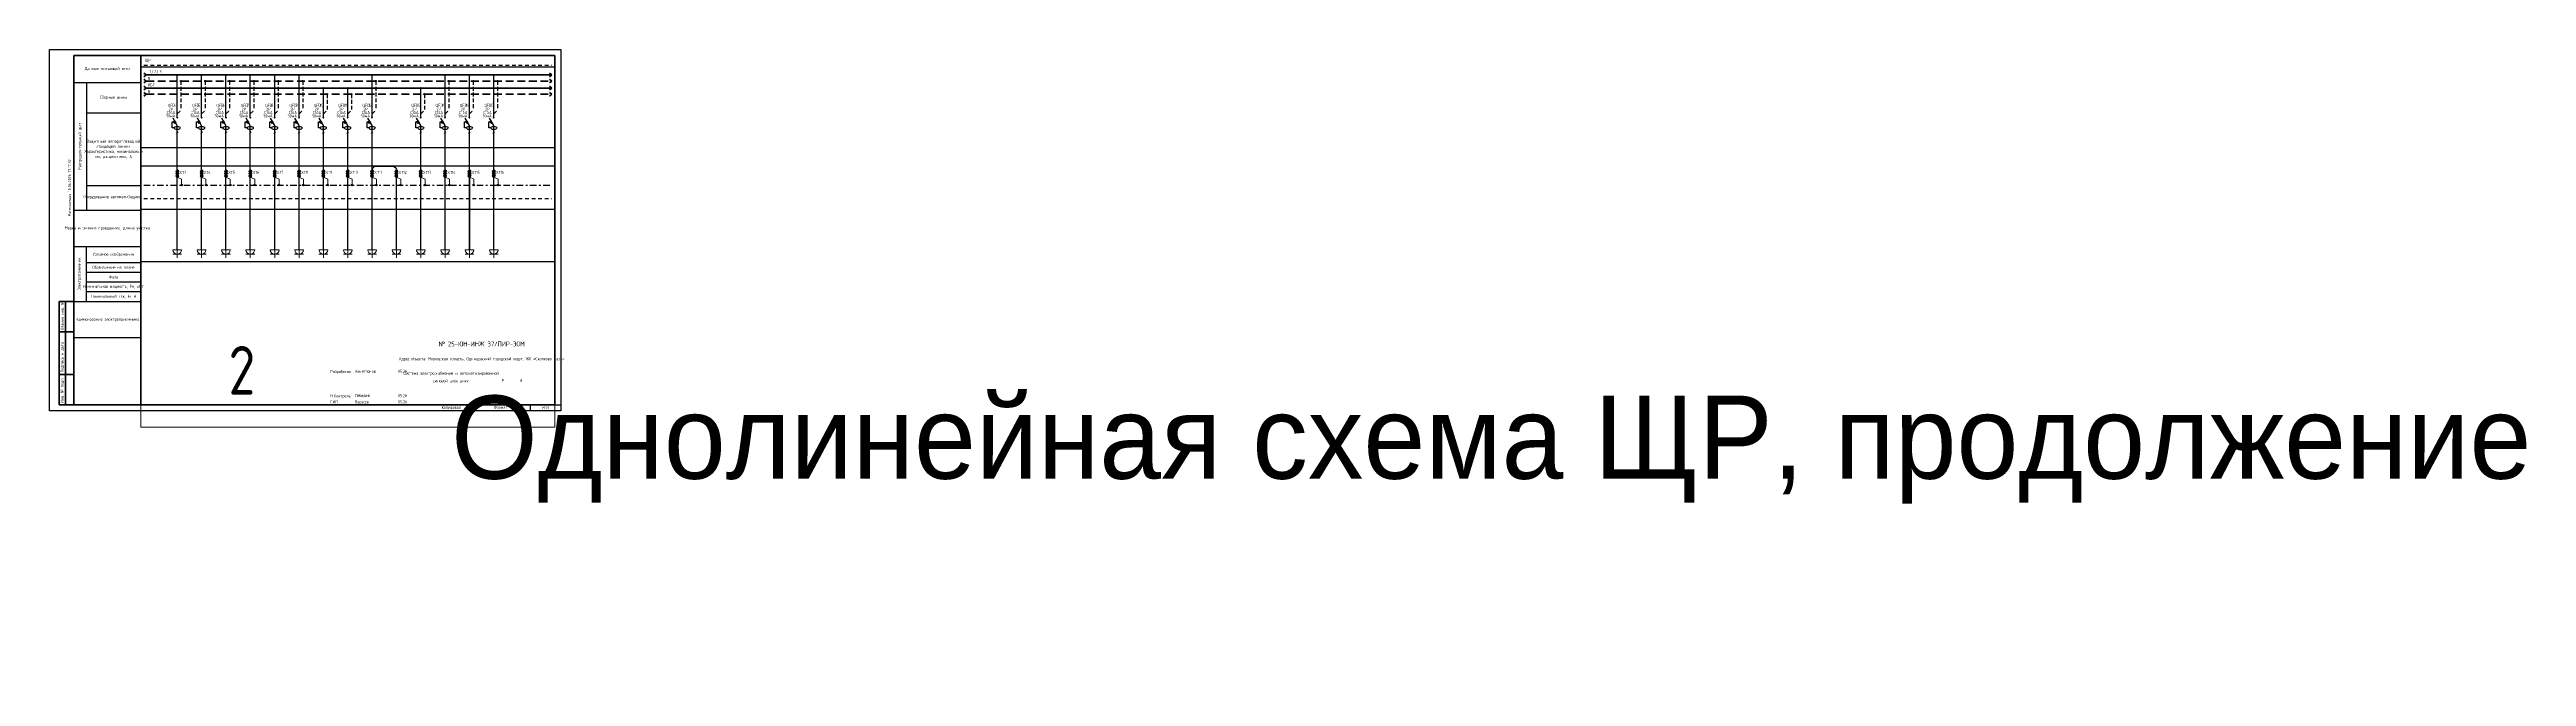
# Paper-space layout 'ЩР-1 (2)' of a CAD drawing. Header units: millimetres. Extents: x 0 to 2035, y -218 to 297.
# The model-space entities are those that its viewports show. They can reach past a viewport. Long polylines and large blocks are cut down to what shows.
import ezdxf
from ezdxf.enums import TextEntityAlignment as Align

# ---------------------------------------------------------------- set-up
doc = ezdxf.new("R2018")
doc.units = ezdxf.units.MM
for name, pattern in [('HIDDEN2', [4.7625, 3.175, -1.5875]), ('JIS_02_0.7', [1.35, 0.75, -0.6]), ('Штрихштриховая', [10.936111, 5.291667, -2.116667, 1.411111, -2.116667])]:
    doc.linetypes.add(name, pattern=pattern)
doc.layers.add('0-Область подсчета', color=152, linetype='Continuous', plot=False, transparency=0.5)
doc.layers.add('0_UNC Defpoints ЭОМ', color=6, linetype='Continuous', plot=False)
for name, color, linetype in [('0_Рамка', 7, 'Continuous'), ('0_ХТ', 7, 'Continuous'), ('Нумерация QF', 7, 'Continuous')]:
    doc.layers.add(name, color=color, linetype=linetype)
doc.layers.add('_0_ PE_проводник', color=3, linetype='Штрихштриховая', lineweight=20)
doc.layers.add('Таблицы', color=7, linetype='Continuous', lineweight=13)
doc.styles.get("Standard").update_dxf_attribs({"font": 'arial.ttf'})
doc.styles.add('UNC_A', font='GOST2304A.ttf')
doc.styles.add('Unecom', font='GOST2304A.ttf', dxfattribs={"height": 2.5})
doc.styles.add('СПДС', font='isocpeur.ttf', dxfattribs={"width": 0.8, "height": 2.5})

# ---------------------------------------------------------------- blocks, each defined once
blk = doc.blocks.new('*U51')
at = {"lineweight": 60, "ltscale": 10}
for p, q in [((20, 292), (415, 292)), ((20, 5), (20, 292)), ((415, 292), (415, 5)), ((8, 90), (20, 90)), ((8, 5), (8, 90)), ((13, 90), (13, 5)), ((20, 90), (20, 5)), ((20, 90), (20, 5)), ((8, 65), (20, 65)), ((8, 30), (20, 30)), ((20, 5), (8, 5)), ((415, 5), (20, 5))]:
    blk.add_line(p, q, dxfattribs=at)
at = {"layer": '0_UNC Defpoints ЭОМ', "ltscale": 10}
blk.add_lwpolyline([(420, 0), (0, 0), (0, 297), (420, 297)], close=True, dxfattribs=at)
at = {"layer": '0_UNC Defpoints ЭОМ', "lineweight": 30}
blk.add_lwpolyline([(395, 5), (420, 5), (420, 0), (395, 0)], close=True, dxfattribs=at)
at = {"char_height": 2.5, "attachment_point": 4, "rotation": 90, "style": 'Unecom'}
for s, insert, width in [('{\\fGOST type A|b0|i1|c204|p34; }Взамен инв. №', (10.5, 65), 25), (' Подпись и дата', (10.5, 30), 35), (' Инв. № подл.', (10.5, 5), 24.419)]:
    blk.add_mtext(s, dxfattribs=dict(at, insert=insert, width=width))
at = {"style": 'Unecom'}
for s, insert, char_height, width, attachment_point, line_spacing_factor in [('Адрес объекта: Московская область, Одинцовский городской округ, ЖК «Сколково Парк»', (355, 42.5), 2.5, 115, 5, 1.5), ('№ 25-ЮН-ИНЖ 37/ПИР-ЭОМ', (355, 55), 4, 120, 5, 2), ('Разработал', (230.7, 32), 2.5, 20, 4, 2), ('Ахметзянов', (250.8, 32.5), 2.5, 19.921, 4, 2), ('05.26', (290, 32.5), 2.5, 10, 5, 2), ('Система электроснабжения и автоматизированной силовой электрики', (330, 27.5), 2.5, 70, 5, 1.5), ('Р', (372.5, 25), 2.5, 15, 5, 2), ('Н.Контроль', (230.7, 12), 2.5, 20, 4, 2), ('ГИП', (230.7, 7.3), 2.5, 20, 4, 2), ('Лебедев', (250.8, 12.5), 2.5, 19.921, 4, 2), ('Вересов', (250.8, 7), 2.5, 19.921, 4, 2), ('05.26', (290, 12.5), 2.5, 10, 5, 2), ('05.26', (290, 7.5), 2.5, 10, 5, 2)]:
    blk.add_mtext(s, dxfattribs=dict(at, insert=insert, char_height=char_height, width=width, attachment_point=attachment_point, line_spacing_factor=line_spacing_factor))
at = {"char_height": 2.5, "attachment_point": 4, "style": 'Unecom'}
for s, insert, width in [('Формат  ', (364.9, 2.6), 50), ('\\pi1; ', (250, -133.2), 20), ('\\pi1; ', (250, -133.2), 20), ('\\pxi0.4; ', (250, -133.2), 20), ('\\pi1; ', (512.5, -218.3), 20), ('\\pi1; ', (512.5, -218.3), 20), ('\\pxi0.4; ', (512.5, -218.3), 20)]:
    blk.add_mtext(s, dxfattribs=dict(at, insert=insert, width=width))
at = {"style": 'Unecom'}
blk.add_attdef('ЛИСТ_№', text='', height=2.5, dxfattribs=at).set_placement((387.5, 25), align=Align.MIDDLE_CENTER)
blk.add_attdef('КОЛ-ВО_ЛИСТОВ', text='', height=2.5, dxfattribs=at).set_placement((404.7, 23.7), align=Align.CENTER)
at = {"lineweight": 30, "flags": 104}
blk.add_attdef('ОПИСАНИЕ_ЛИСТА', text='', height=2.5, dxfattribs=at).set_placement((329.9, 12.5), align=Align.MIDDLE_CENTER)
at = {"style": 'Unecom', "flags": 8}
blk.add_attdef('ФОРМАТ_БУМАГИ', (379.4, 1.3), '', height=2.5, dxfattribs=at)
at = {"layer": '0_Рамка', "style": 'СПДС', "width": 0.8}
blk.add_text('Распечатано 18.06.2026 17:17:32', height=2.5, rotation=90, dxfattribs=at).set_placement((16.5, 160), align=Align.MIDDLE_LEFT)
at = {"layer": 'Defpoints', "insert": (330, 2.5), "char_height": 2.5, "width": 70, "attachment_point": 5, "style": 'Unecom'}
blk.add_mtext('Копировал', dxfattribs=at)
blk = doc.blocks.new('_Боковик_схема Юником')
at = {"color": 0, "lineweight": -2, "ltscale": 3}
blk.add_lwpolyline([(0, 232), (55, 232), (55, 0), (0, 0)], close=True, dxfattribs=at)
for points in [[(0, 210), (55, 210), (55, 125), (10.3, 125)], [(10.3, 210), (10.3, 105)], [(10.3, 185), (55, 185)], [(0, 105), (55, 105)], [(0, 75), (55, 75)], [(10, 75), (10, 30)], [(10, 62), (51.8, 62)], [(10, 62), (55, 62)], [(10, 54), (55, 54)], [(10, 46), (55, 46)], [(0, 30), (55, 30)], [(10, 38), (55, 38)]]:
    blk.add_lwpolyline(points, dxfattribs=at)
at = {"color": 0, "lineweight": -2, "char_height": 2.5, "attachment_point": 5, "style": 'Unecom'}
for s, insert, width in [('Данные питающей сети', (27.5, 221), 55), ('Сборные шины', (32.6, 197.5), 44.736), ('Защитный аппарат/вводной отходящей линии.\\PХарактеристика, номинальный ток, расцепитель, А.', (32.6, 155), 44.736), ('Оборудование автоматизации', (31, 115.7), 37.884), ('Марка и сечение проводника, длина участка', (27.5, 90), 55), ('Условное изображение', (32.5, 68.5), 45), ('Номинальная мощность, Рн, кВт', (32.5, 42), 45), ('Обозначение на плане', (32.5, 58), 45), ('Фаза', (32.5, 50), 45), ('Номинальный ток, Iн, А', (32.5, 34), 45), ('Наименование электроприемника', (27.5, 15), 55)]:
    blk.add_mtext(s, dxfattribs=dict(at, insert=insert, width=width))
at = {"color": 0, "lineweight": -2, "char_height": 2.5, "attachment_point": 5, "rotation": 90, "style": 'Unecom'}
for s, insert, width in [('Распределительный щит', (5.1, 157.5), 105), ('Электроприемник', (4.6, 52.5), 45)]:
    blk.add_mtext(s, dxfattribs=dict(at, insert=insert, width=width))
blk = doc.blocks.new('*U86')
at = {"lineweight": 40}
for p, q in [((0, 0), (-2, 1.5)), ((0, 0), (-2, -1.5)), ((333.2, 0), (331.2, 1.5)), ((333.2, 0), (331.2, -1.5)), ((0, -5), (-2, -3.5)), ((0, -5), (-2, -6.5)), ((333.2, -5), (331.2, -3.5)), ((333.2, -5), (331.2, -6.5))]:
    blk.add_line(p, q, dxfattribs=at)
at = {"linetype": 'ByBlock', "lineweight": 40}
blk.add_lwpolyline([(0, 0), (333.2, 0)], dxfattribs=at)
at = {"color": 4, "linetype": 'HIDDEN2', "lineweight": 40, "ltscale": 2}
blk.add_lwpolyline([(0, -5), (333.2, -5)], dxfattribs=at)
at = {"insert": (1.2, -1.6), "char_height": 2.5, "attachment_point": 1, "style": 'UNC_A'}
blk.add_mtext_dynamic_manual_height_columns('N', width=3.844, gutter_width=12.5, heights=[0], dxfattribs=at)
at = {"style": 'UNC_A'}
blk.add_attdef('ЛИНИЯ', (1, 1.5), '', height=2.5, dxfattribs=at)
blk = doc.blocks.new('*U28')
at = {"lineweight": 25}
blk.add_line((-0.7, -0.7), (0.7, 0.7), dxfattribs=at)
blk = doc.blocks.new('*U117')
for p, q in [((0, -36.3), (0, -1.2)), ((-4.1, -44.7), (-4.1, -39.8)), ((-4.1, -39.8), (-2.9, -39.8)), ((0, -42.8), (-3.5, -36.7)), ((-0.4, -36.6), (0.4, -35.9)), ((0.4, -36.6), (-0.4, -35.9)), ((-2.4, -44.7), (-4.1, -44.7)), ((0, -54.3), (0, -42.8))]:
    blk.add_line(p, q)
at = {"color": 4, "linetype": 'HIDDEN2'}
for p in [(3, -6.2), (0, -33.2)]:
    blk.add_line(p, (3, -30.2), dxfattribs=at)
blk.add_lwpolyline([(-2.1, -41.1), (-3.1, -39.4), (-2.3, -38.9), (-1.3, -40.6)], close=True)
for centre in [(0, -1.2), (3, -6.2)]:
    blk.add_circle(centre, 0.5)
blk.add_ellipse((0, -44.7), major_axis=(-2.42, 0), ratio=0.530622)
at = {"insert": (-7.9, -24.9), "char_height": 2.5, "attachment_point": 1, "style": 'Unecom'}
blk.add_mtext_dynamic_manual_height_columns('\\pxql;QFD', width=5.707, gutter_width=12.5, heights=[4.37], dxfattribs=at)
at = {"style": 'Unecom'}
for tag, p in [('МА', (-1.7, -36.1)), ('P', (-3.4, -30.4)), ('A', (-1.7, -33.3))]:
    blk.add_attdef(tag, text='', height=2.5, dxfattribs=at).set_placement(p, align=Align.RIGHT)
blk.add_attdef('N', (-3.2, -27.4), '', height=2.5, dxfattribs=at)
blk = doc.blocks.new('*U80')
for p, q in [((0, -36.3), (0, -1.2)), ((-4.1, -44.7), (-4.1, -39.8)), ((-4.1, -39.8), (-2.9, -39.8)), ((0, -42.8), (-3.5, -36.7)), ((-0.4, -36.6), (0.4, -35.9)), ((0.4, -36.6), (-0.4, -35.9)), ((-2.4, -44.7), (-4.1, -44.7)), ((0, -54.3), (0, -42.8))]:
    blk.add_line(p, q)
at = {"color": 4, "linetype": 'HIDDEN2'}
for p in [(3, -6.2), (0, -33.2)]:
    blk.add_line(p, (3, -30.2), dxfattribs=at)
blk.add_lwpolyline([(-2.1, -41.1), (-3.1, -39.4), (-2.3, -38.9), (-1.3, -40.6)], close=True)
for centre in [(0, -1.2), (3, -6.2)]:
    blk.add_circle(centre, 0.5)
blk.add_ellipse((0, -44.7), major_axis=(-2.42, 0), ratio=0.530622)
at = {"insert": (-7.9, -24.9), "char_height": 2.5, "attachment_point": 1, "style": 'Unecom'}
blk.add_mtext_dynamic_manual_height_columns('\\pxql;QFD', width=5.707, gutter_width=12.5, heights=[4.37], dxfattribs=at)
at = {"style": 'Unecom'}
for tag, p in [('МА', (-1.7, -36.1)), ('P', (-3.4, -30.4)), ('A', (-1.7, -33.3))]:
    blk.add_attdef(tag, text='', height=2.5, dxfattribs=at).set_placement(p, align=Align.RIGHT)
blk.add_attdef('N', (-3.2, -27.4), '', height=2.5, dxfattribs=at)
blk = doc.blocks.new('*U83')
for p, q in [((0, -36.3), (0, -1.2)), ((-4.1, -44.7), (-4.1, -39.8)), ((-4.1, -39.8), (-2.9, -39.8)), ((0, -42.8), (-3.5, -36.7)), ((-0.4, -36.6), (0.4, -35.9)), ((0.4, -36.6), (-0.4, -35.9)), ((-2.4, -44.7), (-4.1, -44.7)), ((0, -54.3), (0, -42.8))]:
    blk.add_line(p, q)
at = {"color": 4, "linetype": 'HIDDEN2'}
for p in [(3, -6.2), (0, -33.2)]:
    blk.add_line(p, (3, -30.2), dxfattribs=at)
blk.add_lwpolyline([(-2.1, -41.1), (-3.1, -39.4), (-2.3, -38.9), (-1.3, -40.6)], close=True)
for centre in [(0, -1.2), (3, -6.2)]:
    blk.add_circle(centre, 0.5)
blk.add_ellipse((0, -44.7), major_axis=(-2.42, 0), ratio=0.530622)
at = {"insert": (-7.9, -24.9), "char_height": 2.5, "attachment_point": 1, "style": 'Unecom'}
blk.add_mtext_dynamic_manual_height_columns('\\pxql;QFD', width=5.707, gutter_width=12.5, heights=[4.37], dxfattribs=at)
at = {"style": 'Unecom'}
for tag, p in [('МА', (-1.7, -36.1)), ('P', (-3.4, -30.4)), ('A', (-1.7, -33.3))]:
    blk.add_attdef(tag, text='', height=2.5, dxfattribs=at).set_placement(p, align=Align.RIGHT)
blk.add_attdef('N', (-3.2, -27.4), '', height=2.5, dxfattribs=at)
blk = doc.blocks.new('*U85')
for p, q in [((0, -36.3), (0, -1.2)), ((-4.1, -44.7), (-4.1, -39.8)), ((-4.1, -39.8), (-2.9, -39.8)), ((0, -42.8), (-3.5, -36.7)), ((-0.4, -36.6), (0.4, -35.9)), ((0.4, -36.6), (-0.4, -35.9)), ((-2.4, -44.7), (-4.1, -44.7)), ((0, -54.3), (0, -42.8))]:
    blk.add_line(p, q)
at = {"color": 4, "linetype": 'HIDDEN2'}
for p in [(3, -6.2), (0, -33.2)]:
    blk.add_line(p, (3, -30.2), dxfattribs=at)
blk.add_lwpolyline([(-2.1, -41.1), (-3.1, -39.4), (-2.3, -38.9), (-1.3, -40.6)], close=True)
for centre in [(0, -1.2), (3, -6.2)]:
    blk.add_circle(centre, 0.5)
blk.add_ellipse((0, -44.7), major_axis=(-2.42, 0), ratio=0.530622)
at = {"insert": (-7.9, -24.9), "char_height": 2.5, "attachment_point": 1, "style": 'Unecom'}
blk.add_mtext_dynamic_manual_height_columns('\\pxql;QFD', width=5.707, gutter_width=12.5, heights=[4.37], dxfattribs=at)
at = {"style": 'Unecom'}
for tag, p in [('МА', (-1.7, -36.1)), ('P', (-3.4, -30.4)), ('A', (-1.7, -33.3))]:
    blk.add_attdef(tag, text='', height=2.5, dxfattribs=at).set_placement(p, align=Align.RIGHT)
blk.add_attdef('N', (-3.2, -27.4), '', height=2.5, dxfattribs=at)
blk = doc.blocks.new('*U81')
for p, q in [((0, -36.3), (0, -12)), ((-4.1, -44.7), (-4.1, -39.8)), ((-4.1, -39.8), (-2.9, -39.8)), ((0, -42.8), (-3.5, -36.7)), ((-0.4, -36.6), (0.4, -35.9)), ((0.4, -36.6), (-0.4, -35.9)), ((-2.4, -44.7), (-4.1, -44.7)), ((0, -54.3), (0, -42.8))]:
    blk.add_line(p, q)
at = {"color": 4, "linetype": 'HIDDEN2'}
for p in [(3, -17), (0, -33.2)]:
    blk.add_line(p, (3, -30.2), dxfattribs=at)
blk.add_lwpolyline([(-2.1, -41.1), (-3.1, -39.4), (-2.3, -38.9), (-1.3, -40.6)], close=True)
for centre in [(0, -12), (3, -17)]:
    blk.add_circle(centre, 0.5)
blk.add_ellipse((0, -44.7), major_axis=(-2.42, 0), ratio=0.530622)
at = {"insert": (-7.9, -24.9), "char_height": 2.5, "attachment_point": 1, "style": 'Unecom'}
blk.add_mtext_dynamic_manual_height_columns('\\pxql;QFD', width=5.707, gutter_width=12.5, heights=[4.37], dxfattribs=at)
at = {"style": 'Unecom'}
for tag, p in [('МА', (-1.7, -36.1)), ('P', (-3.4, -30.4)), ('A', (-1.7, -33.3))]:
    blk.add_attdef(tag, text='', height=2.5, dxfattribs=at).set_placement(p, align=Align.RIGHT)
blk.add_attdef('N', (-3.2, -27.4), '', height=2.5, dxfattribs=at)
blk = doc.blocks.new('*U294')
for p, q in [((0, -36.3), (0, -12)), ((-4.1, -44.7), (-4.1, -39.8)), ((-4.1, -39.8), (-2.9, -39.8)), ((0, -42.8), (-3.5, -36.7)), ((-0.4, -36.6), (0.4, -35.9)), ((0.4, -36.6), (-0.4, -35.9)), ((-2.4, -44.7), (-4.1, -44.7)), ((0, -54.3), (0, -42.8))]:
    blk.add_line(p, q)
at = {"color": 4, "linetype": 'HIDDEN2'}
for p in [(3, -17), (0, -33.2)]:
    blk.add_line(p, (3, -30.2), dxfattribs=at)
blk.add_lwpolyline([(-2.1, -41.1), (-3.1, -39.4), (-2.3, -38.9), (-1.3, -40.6)], close=True)
for centre in [(0, -12), (3, -17)]:
    blk.add_circle(centre, 0.5)
blk.add_ellipse((0, -44.7), major_axis=(-2.42, 0), ratio=0.530622)
at = {"insert": (-7.9, -24.9), "char_height": 2.5, "attachment_point": 1, "style": 'Unecom'}
blk.add_mtext_dynamic_manual_height_columns('\\pxql;QFD', width=5.707, gutter_width=12.5, heights=[4.37], dxfattribs=at)
at = {"style": 'Unecom'}
for tag, p in [('МА', (-1.7, -36.1)), ('P', (-3.4, -30.4)), ('A', (-1.7, -33.3))]:
    blk.add_attdef(tag, text='', height=2.5, dxfattribs=at).set_placement(p, align=Align.RIGHT)
blk.add_attdef('N', (-3.2, -27.4), '', height=2.5, dxfattribs=at)
blk = doc.blocks.new('XT')
at = {"color": 32, "true_color": 0xcd6928}
for p, q in [((0.8, 0), (-1, -1.8)), ((1, -0.2), (-0.8, -2))]:
    blk.add_line(p, q, dxfattribs=at)
at = {"color": 5}
for p, q in [((0.8, -2), (-1, -3.8)), ((1, -2.2), (-0.8, -4))]:
    blk.add_line(p, q, dxfattribs=at)
at = {"color": 3}
for p, q in [((0.8, -4), (-1, -5.8)), ((1, -4.2), (-0.8, -6))]:
    blk.add_line(p, q, dxfattribs=at)
at = {"color": 32, "true_color": 0xcd6928}
blk.add_circle((0, -1), 1, dxfattribs=at)
at = {"color": 5}
blk.add_circle((0, -3), 1, dxfattribs=at)
at = {"color": 3}
blk.add_circle((0, -5), 1, dxfattribs=at)
at = {"style": 'UNC_A'}
blk.add_attdef('1', (1.7, 0.1), '', height=2.5, dxfattribs=at)
blk = doc.blocks.new('Розетка1')
at = {"layer": 'Таблицы', "color": 1}
for p, q in [((-84, 84), (84, 84)), ((-84, 0), (84, 0)), ((0, 0), (0, 158))]:
    blk.add_line(p, q, dxfattribs=at)
blk.add_arc((0, 0), 83.5, 0, 180, dxfattribs=at)
blk.add_arc((0, 0), 83.5, 0, 180, dxfattribs=at)
blk = doc.blocks.new('*U84')
for p, q in [((0, -36.3), (0, -1.2)), ((-4.1, -44.7), (-4.1, -39.8)), ((-4.1, -39.8), (-2.9, -39.8)), ((0, -42.8), (-3.5, -36.7)), ((-0.4, -36.6), (0.4, -35.9)), ((0.4, -36.6), (-0.4, -35.9)), ((-2.4, -44.7), (-4.1, -44.7)), ((0, -54.3), (0, -42.8))]:
    blk.add_line(p, q)
at = {"color": 4, "linetype": 'HIDDEN2'}
for p in [(3, -6.2), (0, -33.2)]:
    blk.add_line(p, (3, -30.2), dxfattribs=at)
blk.add_lwpolyline([(-2.1, -41.1), (-3.1, -39.4), (-2.3, -38.9), (-1.3, -40.6)], close=True)
for centre in [(0, -1.2), (3, -6.2)]:
    blk.add_circle(centre, 0.5)
blk.add_ellipse((0, -44.7), major_axis=(-2.42, 0), ratio=0.530622)
at = {"insert": (-7.9, -24.9), "char_height": 2.5, "attachment_point": 1, "style": 'Unecom'}
blk.add_mtext_dynamic_manual_height_columns('\\pxql;QFD', width=5.707, gutter_width=12.5, heights=[4.37], dxfattribs=at)
at = {"style": 'Unecom'}
for tag, p in [('МА', (-1.7, -36.1)), ('P', (-3.4, -30.4)), ('A', (-1.7, -33.3))]:
    blk.add_attdef(tag, text='', height=2.5, dxfattribs=at).set_placement(p, align=Align.RIGHT)
blk.add_attdef('N', (-3.2, -27.4), '', height=2.5, dxfattribs=at)

msp = doc.modelspace()

# ---------------------------------------------------------------- linework, layer by layer
at = {"color": 6}
for points in [[(395, 1577.99), (55, 1577.99), (55, 1290.99), (395, 1290.99), (395, 1577.99)], [(735, 1577.99), (395, 1577.99), (395, 1290.99), (735, 1290.99), (735, 1577.99)], [(1075, 1577.99), (735, 1577.99), (735, 1290.99), (1075, 1290.99), (1075, 1577.99)]]:
    msp.add_lwpolyline(points, dxfattribs=at)
at = {"linetype": 'JIS_02_0.7', "ltscale": 4}
for points in [[(397.499, 1570.16), (732.679, 1570.16)], [(397.499, 1460.471), (732.679, 1460.471)]]:
    msp.add_lwpolyline(points, dxfattribs=at)
for points in [[(424.931, 1418.4), (424.931, 1508.927)], [(444.931, 1418.4), (444.931, 1508.927)], [(464.931, 1418.4), (464.931, 1508.927)], [(484.931, 1418.4), (484.931, 1508.927)], [(504.931, 1418.4), (504.931, 1508.927)], [(524.931, 1418.4), (524.931, 1508.927)], [(544.931, 1418.4), (544.931, 1508.927)], [(564.931, 1418.4), (564.931, 1508.927)], [(584.931, 1418.4), (584.931, 1508.927)], [(624.931, 1418.4), (624.931, 1508.927)], [(644.931, 1418.4), (644.931, 1508.927)], [(664.931, 1418.4), (664.931, 1508.927)], [(684.931, 1418.4), (684.931, 1508.927)], [(604.932, 1483.946), (604.932, 1484.946), (602.932, 1486.946), (586.932, 1486.946), (584.932, 1484.946), (584.932, 1483.946)], [(604.931, 1418.4), (604.932, 1484.946)], [(664.932, 1477.946), (664.932, 1418.4)]]:
    msp.add_lwpolyline(points)
at = {"color": 3, "linetype": 'Штрихштриховая'}
msp.add_lwpolyline([(397.499, 1471.568), (732.679, 1471.568)], dxfattribs=at)
at = {"color": 0, "linetype": 'ByBlock', "lineweight": -3}
for centre in [(428.505, 1471.59), (448.505, 1471.59), (468.505, 1471.59), (488.505, 1471.59), (508.505, 1471.59), (528.505, 1471.59), (548.505, 1471.59), (568.505, 1471.59), (588.505, 1471.59), (608.505, 1471.59), (628.505, 1471.59), (648.505, 1471.59), (668.505, 1471.59), (688.505, 1471.59)]:
    msp.add_circle(centre, 0.575, dxfattribs=at)
at = {"layer": '0-Область подсчета'}
for points in [[(147.309, 1584.367), (6296.248, 1584.367), (6296.248, 1408.375), (147.309, 1408.375)], [(150.349, 1568.697), (6220.211, 1568.697), (6220.211, 1502.163), (150.349, 1502.163)], [(142.142, 1487.401), (6300.609, 1487.401), (6300.609, 1451.513), (142.142, 1451.513)]]:
    msp.add_lwpolyline(points, close=True, dxfattribs=at)
at = {"layer": '_0_ PE_проводник'}
for points in [[(428.505, 1471.59), (428.505, 1476.358), (424.876, 1478.006)], [(448.505, 1471.59), (448.505, 1476.358), (444.876, 1478.006)], [(468.505, 1471.59), (468.505, 1476.358), (464.876, 1478.006)], [(488.505, 1471.59), (488.505, 1476.358), (484.876, 1478.006)], [(508.505, 1471.59), (508.505, 1476.358), (504.876, 1478.006)], [(528.505, 1471.59), (528.505, 1476.358), (524.876, 1478.006)], [(548.505, 1471.59), (548.505, 1476.358), (544.876, 1478.006)], [(568.505, 1471.59), (568.505, 1476.358), (564.876, 1478.006)], [(588.505, 1471.59), (588.505, 1476.358), (584.876, 1478.006)], [(608.505, 1471.59), (608.505, 1476.358), (604.876, 1478.006)], [(628.505, 1471.59), (628.505, 1476.358), (624.876, 1478.006)], [(648.505, 1471.59), (648.505, 1476.358), (644.876, 1478.006)], [(668.505, 1471.59), (668.505, 1476.358), (664.876, 1478.006)], [(688.505, 1471.59), (688.505, 1476.358), (684.876, 1478.006)]]:
    msp.add_lwpolyline(points, dxfattribs=at)

# ---------------------------------------------------------------- block references
for p, values in [((399.499, 1562.041), {'ЛИНИЯ': 'L1,L2,L3'}), ((399.499, 1551.207), {'ЛИНИЯ': 'ИБП'})]:
    msp.add_blockref('*U86', p).add_auto_attribs(values)
at = {"color": 1}
ref = msp.add_blockref('*U117', (424.931, 1563.235), dxfattribs=at)
ref.add_attrib('P', '2P', dxfattribs={"height": 2.5, "style": 'Unecom'}).set_placement((421.535, 1532.801), align=Align.RIGHT)
ref.add_attrib('A', 'С16А', dxfattribs={"height": 2.5, "style": 'Unecom'}).set_placement((423.228, 1529.955), align=Align.RIGHT)
ref.add_attrib('МА', '30мА', dxfattribs={"height": 2.5, "style": 'Unecom'}).set_placement((423.218, 1527.094), align=Align.RIGHT)
ref = msp.add_blockref('*U80', (444.931, 1563.235), dxfattribs=at)
ref.add_attrib('P', '2P', dxfattribs={"height": 2.5, "style": 'Unecom'}).set_placement((441.535, 1532.801), align=Align.RIGHT)
ref.add_attrib('A', 'С16А', dxfattribs={"height": 2.5, "style": 'Unecom'}).set_placement((443.228, 1529.955), align=Align.RIGHT)
ref.add_attrib('МА', '30мА', dxfattribs={"height": 2.5, "style": 'Unecom'}).set_placement((443.218, 1527.094), align=Align.RIGHT)
ref = msp.add_blockref('*U83', (464.931, 1563.235), dxfattribs=at)
ref.add_attrib('P', '2P', dxfattribs={"height": 2.5, "style": 'Unecom'}).set_placement((461.535, 1532.801), align=Align.RIGHT)
ref.add_attrib('A', 'С16А', dxfattribs={"height": 2.5, "style": 'Unecom'}).set_placement((463.228, 1529.955), align=Align.RIGHT)
ref.add_attrib('МА', '30мА', dxfattribs={"height": 2.5, "style": 'Unecom'}).set_placement((463.218, 1527.094), align=Align.RIGHT)
ref = msp.add_blockref('*U83', (484.931, 1563.235), dxfattribs=at)
ref.add_attrib('P', '2P', dxfattribs={"height": 2.5, "style": 'Unecom'}).set_placement((481.535, 1532.801), align=Align.RIGHT)
ref.add_attrib('A', 'С16А', dxfattribs={"height": 2.5, "style": 'Unecom'}).set_placement((483.228, 1529.955), align=Align.RIGHT)
ref.add_attrib('МА', '30мА', dxfattribs={"height": 2.5, "style": 'Unecom'}).set_placement((483.218, 1527.094), align=Align.RIGHT)
ref = msp.add_blockref('*U85', (504.931, 1563.235), dxfattribs=at)
ref.add_attrib('P', '2P', dxfattribs={"height": 2.5, "style": 'Unecom'}).set_placement((501.535, 1532.801), align=Align.RIGHT)
ref.add_attrib('A', 'С16А', dxfattribs={"height": 2.5, "style": 'Unecom'}).set_placement((503.228, 1529.955), align=Align.RIGHT)
ref.add_attrib('МА', '30мА', dxfattribs={"height": 2.5, "style": 'Unecom'}).set_placement((503.218, 1527.094), align=Align.RIGHT)
ref = msp.add_blockref('*U85', (524.931, 1563.235), dxfattribs=at)
ref.add_attrib('P', '2P', dxfattribs={"height": 2.5, "style": 'Unecom'}).set_placement((521.535, 1532.801), align=Align.RIGHT)
ref.add_attrib('A', 'С16А', dxfattribs={"height": 2.5, "style": 'Unecom'}).set_placement((523.228, 1529.955), align=Align.RIGHT)
ref.add_attrib('МА', '30мА', dxfattribs={"height": 2.5, "style": 'Unecom'}).set_placement((523.218, 1527.094), align=Align.RIGHT)
ref = msp.add_blockref('*U81', (544.931, 1563.235), dxfattribs=at)
ref.add_attrib('P', '2P', dxfattribs={"height": 2.5, "style": 'Unecom'}).set_placement((541.535, 1532.801), align=Align.RIGHT)
ref.add_attrib('A', 'С16А', dxfattribs={"height": 2.5, "style": 'Unecom'}).set_placement((543.228, 1529.955), align=Align.RIGHT)
ref.add_attrib('МА', '30мА', dxfattribs={"height": 2.5, "style": 'Unecom'}).set_placement((543.218, 1527.094), align=Align.RIGHT)
ref = msp.add_blockref('*U294', (564.931, 1563.235), dxfattribs=at)
ref.add_attrib('P', '2P', dxfattribs={"height": 2.5, "style": 'Unecom'}).set_placement((561.535, 1532.801), align=Align.RIGHT)
ref.add_attrib('A', 'С16А', dxfattribs={"height": 2.5, "style": 'Unecom'}).set_placement((563.228, 1529.955), align=Align.RIGHT)
ref.add_attrib('МА', '30мА', dxfattribs={"height": 2.5, "style": 'Unecom'}).set_placement((563.218, 1527.094), align=Align.RIGHT)
ref = msp.add_blockref('*U83', (584.931, 1563.235), dxfattribs=at)
ref.add_attrib('P', '2P', dxfattribs={"height": 2.5, "style": 'Unecom'}).set_placement((581.535, 1532.801), align=Align.RIGHT)
ref.add_attrib('A', 'С16А', dxfattribs={"height": 2.5, "style": 'Unecom'}).set_placement((583.228, 1529.955), align=Align.RIGHT)
ref.add_attrib('МА', '30мА', dxfattribs={"height": 2.5, "style": 'Unecom'}).set_placement((583.218, 1527.094), align=Align.RIGHT)
ref = msp.add_blockref('*U81', (624.931, 1563.235), dxfattribs=at)
ref.add_attrib('P', '2P', dxfattribs={"height": 2.5, "style": 'Unecom'}).set_placement((621.535, 1532.801), align=Align.RIGHT)
ref.add_attrib('A', 'С16А', dxfattribs={"height": 2.5, "style": 'Unecom'}).set_placement((623.228, 1529.955), align=Align.RIGHT)
ref.add_attrib('МА', '30мА', dxfattribs={"height": 2.5, "style": 'Unecom'}).set_placement((623.218, 1527.094), align=Align.RIGHT)
ref = msp.add_blockref('*U117', (644.931, 1563.235), dxfattribs=at)
ref.add_attrib('P', '2P', dxfattribs={"height": 2.5, "style": 'Unecom'}).set_placement((641.535, 1532.801), align=Align.RIGHT)
ref.add_attrib('A', 'С16А', dxfattribs={"height": 2.5, "style": 'Unecom'}).set_placement((643.228, 1529.955), align=Align.RIGHT)
ref.add_attrib('МА', '30мА', dxfattribs={"height": 2.5, "style": 'Unecom'}).set_placement((643.218, 1527.094), align=Align.RIGHT)
ref = msp.add_blockref('*U84', (664.931, 1563.235), dxfattribs=at)
ref.add_attrib('P', '2P', dxfattribs={"height": 2.5, "style": 'Unecom'}).set_placement((661.535, 1532.801), align=Align.RIGHT)
ref.add_attrib('A', 'С16А', dxfattribs={"height": 2.5, "style": 'Unecom'}).set_placement((663.228, 1529.955), align=Align.RIGHT)
ref.add_attrib('МА', '30мА', dxfattribs={"height": 2.5, "style": 'Unecom'}).set_placement((663.218, 1527.094), align=Align.RIGHT)
ref = msp.add_blockref('*U117', (684.931, 1563.235), dxfattribs=at)
ref.add_attrib('P', '2P', dxfattribs={"height": 2.5, "style": 'Unecom'}).set_placement((681.535, 1532.801), align=Align.RIGHT)
ref.add_attrib('A', 'С16А', dxfattribs={"height": 2.5, "style": 'Unecom'}).set_placement((683.228, 1529.955), align=Align.RIGHT)
ref.add_attrib('МА', '30мА', dxfattribs={"height": 2.5, "style": 'Unecom'}).set_placement((683.218, 1527.094), align=Align.RIGHT)
for p in [(424.931, 1514.685), (444.931, 1514.685), (464.931, 1514.685), (484.931, 1514.685), (504.931, 1514.685), (524.931, 1514.685), (544.931, 1514.685), (564.931, 1514.685), (584.931, 1514.685), (624.931, 1514.685), (644.931, 1514.685), (664.931, 1514.685), (684.931, 1514.685)]:
    msp.add_blockref('*U28', p)
ref = msp.add_blockref('XT', (424.932, 1483.946))
ref.add_attrib('1', 'XT', (426.68, 1480.703), dxfattribs={"height": 2.5, "style": 'UNC_A'})
ref = msp.add_blockref('XT', (444.932, 1483.946))
ref.add_attrib('1', 'XT', (446.68, 1480.703), dxfattribs={"height": 2.5, "style": 'UNC_A'})
ref = msp.add_blockref('XT', (464.932, 1483.946))
ref.add_attrib('1', 'XT', (466.68, 1480.703), dxfattribs={"height": 2.5, "style": 'UNC_A'})
ref = msp.add_blockref('XT', (484.932, 1483.946))
ref.add_attrib('1', 'XT', (486.68, 1480.703), dxfattribs={"height": 2.5, "style": 'UNC_A'})
ref = msp.add_blockref('XT', (504.932, 1483.946))
ref.add_attrib('1', 'XT', (506.68, 1480.703), dxfattribs={"height": 2.5, "style": 'UNC_A'})
ref = msp.add_blockref('XT', (524.932, 1483.946))
ref.add_attrib('1', 'XT', (526.68, 1480.703), dxfattribs={"height": 2.5, "style": 'UNC_A'})
ref = msp.add_blockref('XT', (544.932, 1483.946))
ref.add_attrib('1', 'XT', (546.68, 1480.703), dxfattribs={"height": 2.5, "style": 'UNC_A'})
ref = msp.add_blockref('XT', (564.932, 1483.946))
ref.add_attrib('1', 'XT', (566.68, 1480.703), dxfattribs={"height": 2.5, "style": 'UNC_A'})
ref = msp.add_blockref('XT', (584.932, 1483.946))
ref.add_attrib('1', 'XT', (586.68, 1480.703), dxfattribs={"height": 2.5, "style": 'UNC_A'})
ref = msp.add_blockref('XT', (604.932, 1483.946))
ref.add_attrib('1', 'XT', (606.68, 1480.703), dxfattribs={"height": 2.5, "style": 'UNC_A'})
ref = msp.add_blockref('XT', (624.932, 1483.946))
ref.add_attrib('1', 'XT', (626.68, 1480.703), dxfattribs={"height": 2.5, "style": 'UNC_A'})
ref = msp.add_blockref('XT', (644.932, 1483.946))
ref.add_attrib('1', 'XT', (646.68, 1480.703), dxfattribs={"height": 2.5, "style": 'UNC_A'})
ref = msp.add_blockref('XT', (664.932, 1483.946))
ref.add_attrib('1', 'XT', (666.68, 1480.703), dxfattribs={"height": 2.5, "style": 'UNC_A'})
ref = msp.add_blockref('XT', (684.932, 1483.946))
ref.add_attrib('1', 'XT', (686.68, 1480.703), dxfattribs={"height": 2.5, "style": 'UNC_A'})
at = {"xscale": 0.04278754414747103, "yscale": 0.04278754414747103, "zscale": 0.04278754414747103, "rotation": 180}
for p in [(424.931, 1418.4), (444.931, 1418.4), (464.931, 1418.4), (484.931, 1418.4), (504.931, 1418.4), (524.931, 1418.4), (544.931, 1418.4), (564.931, 1418.4), (584.931, 1418.4), (604.931, 1418.4), (624.931, 1418.4), (644.931, 1418.4), (664.931, 1418.4), (684.931, 1418.4)]:
    msp.add_blockref('Розетка1', p, dxfattribs=at)

# ---------------------------------------------------------------- texts
at = {"layer": '0_ХТ', "char_height": 2.5, "attachment_point": 4, "style": 'Unecom'}
for s, insert in [('3', (430.443, 1482.026)), ('4', (450.443, 1482.026)), ('5', (470.443, 1482.026)), ('6', (490.443, 1482.026)), ('7', (510.443, 1482.026)), ('8', (530.443, 1482.026)), ('9', (550.443, 1482.026)), ('10', (570.443, 1482.026)), ('11', (590.443, 1482.026)), ('12', (610.443, 1482.026)), ('13', (630.443, 1482.026)), ('14', (650.443, 1482.026)), ('15', (670.443, 1482.026)), ('16', (690.443, 1482.026))]:
    msp.add_mtext_dynamic_manual_height_columns(s, width=10.42076, gutter_width=12.5, heights=[0], dxfattribs=dict(at, insert=insert))
at = {"layer": 'Defpoints', "color": 6, "insert": (467.024, 1339.307), "char_height": 40, "attachment_point": 1, "style": 'Unecom'}
msp.add_mtext_dynamic_manual_height_columns('2', width=99.92054, gutter_width=12.5, heights=[0], dxfattribs=at)
at = {"layer": 'Нумерация QF', "char_height": 2.5, "style": 'Unecom'}
for s, width, insert, attachment_point in [('ЩР', 13.62236, (398.367, 1575.564), 1), ('4', 7.51, (422.016, 1537.156), 4), ('5', 7.51, (442.016, 1537.156), 4), ('6', 7.51, (462.016, 1537.156), 4), ('7', 7.51, (482.016, 1537.156), 4), ('8', 7.51, (502.016, 1537.156), 4), ('9', 7.51, (522.016, 1537.156), 4), ('10', 7.51, (542.016, 1537.156), 4), ('11', 7.51, (562.016, 1537.156), 4), ('12', 7.51, (582.016, 1537.156), 4), ('13', 7.51, (622.016, 1537.156), 4), ('14', 7.51, (642.016, 1537.156), 4), ('16', 7.51, (662.016, 1537.156), 4), ('17', 7.51, (682.016, 1537.156), 4)]:
    msp.add_mtext_dynamic_manual_height_columns(s, width=width, gutter_width=12.5, heights=[0], dxfattribs=dict(at, insert=insert, attachment_point=attachment_point))

psp = doc.layouts.new('ЩР-1 (2)')

# ---------------------------------------------------------------- block references
at = {"ltscale": 100}
ref = psp.add_blockref('*U51', (0, 0), dxfattribs=at)
ref.add_attrib('ФОРМАТ_БУМАГИ', 'А3', (379.4, 1.3), dxfattribs={"height": 2.5, "style": 'Unecom'})
ref.add_attrib('ЛИСТ_№', '8', dxfattribs={"height": 2.5, "style": 'Unecom'}).set_placement((387.5, 25), align=Align.MIDDLE_CENTER)
lines = psp.add_mtext('Однолинейная схема ЩР, продолжение', dxfattribs={"insert": (329.9, 12.5), "char_height": 68.284, "attachment_point": 1})
ref.add_attrib('ОПИСАНИЕ_ЛИСТА', '', (329.9, 12.5), dxfattribs={"flags": 104}).embed_mtext(lines)
at = {"lineweight": -3}
psp.add_blockref('_Боковик_схема Юником', (20, 60), dxfattribs=at)

# ---------------------------------------------------------------- texts
at = {"insert": (407.5, 2.5), "char_height": 2.5, "width": 25, "attachment_point": 5, "line_spacing_factor": 2, "style": 'Unecom'}
psp.add_mtext('М1:1', dxfattribs=at)

# ---------------------------------------------------------------- viewports
at = {"layer": 'Defpoints', "color": 6}
psp.add_viewport(center=(245, 139.3), size=(340, 305.449), view_center_point=(565, 1425.266), view_height=305.44904, dxfattribs=at)

doc.saveas('drawing.dxf')
